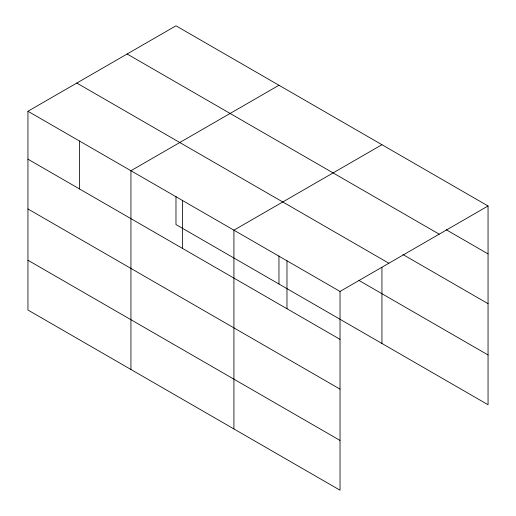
<?xml version="1.0" encoding="UTF-8"?>
<svg xmlns="http://www.w3.org/2000/svg" width="516" height="516" viewBox="0 0 516 516"><rect width="100%" height="100%" fill="white"/><g stroke="black" fill="none" stroke-linecap="round" stroke-linejoin="round"><path stroke-width="0.77" d="M340.025 389.135L340.025 291.437L27.948 111.263L27.948 310.026L340.025 490.2L340.025 389.135L27.948 208.961M175.975 196.467L175.975 224.563L488.052 404.738L488.052 205.974L175.975 25.8L27.948 111.263M278.963 85.256L130.935 170.719L130.935 369.482M381.943 144.712L233.922 230.175L233.922 428.938M340.025 291.437L488.052 205.974M446.166 229.717L488.052 253.898M127.129 53.999L439.2 234.174M402.886 254.504L488.052 303.672M76.8 83.057L388.87 263.231M358.981 280.446L488.052 354.963M27.948 159.186L340.025 339.36M27.948 260.251L340.025 440.425M381.943 267.256L381.943 343.482M286.973 260.806L286.973 308.729M278.963 255.923L278.963 284.019M182.425 200.447L182.425 248.37M79.445 140.991L79.445 188.914"/></g></svg>
